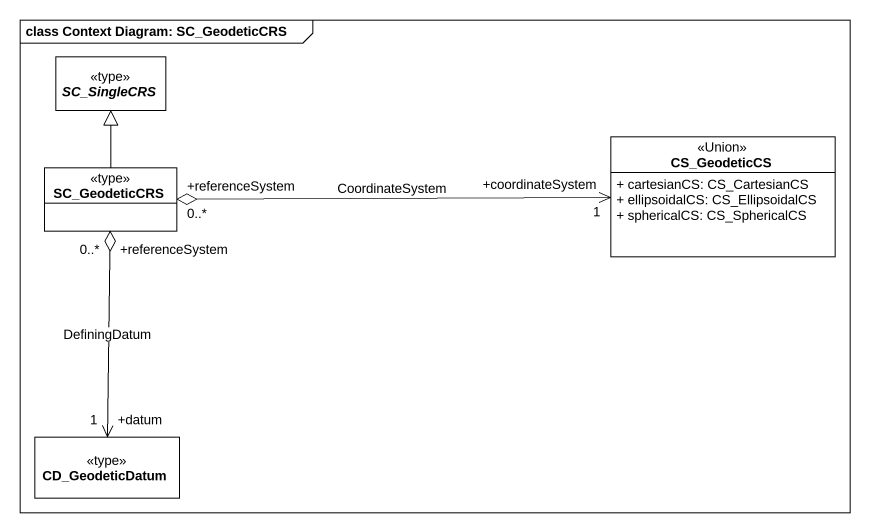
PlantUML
@startuml
mainframe class Context Diagram: SC_GeodeticCRS
hide circle
hide empty members
skinparam classAttributeIconSize 0
abstract class SC_SingleCRS <<type>>
class CS_GeodeticCS <<Union>> {
  + cartesianCS: CS_CartesianCS
  + ellipsoidalCS: CS_EllipsoidalCS
  + sphericalCS: CS_SphericalCS
}
class SC_GeodeticCRS <<type>>
class CD_GeodeticDatum <<type>>
SC_GeodeticCRS -up-|> SC_SingleCRS
SC_GeodeticCRS "+referenceSystem\n0..*" o-right-> "+coordinateSystem\n1" CS_GeodeticCS : CoordinateSystem
SC_GeodeticCRS "+referenceSystem\n0..*" o--> "+datum\n1" CD_GeodeticDatum : DefiningDatum
@enduml
